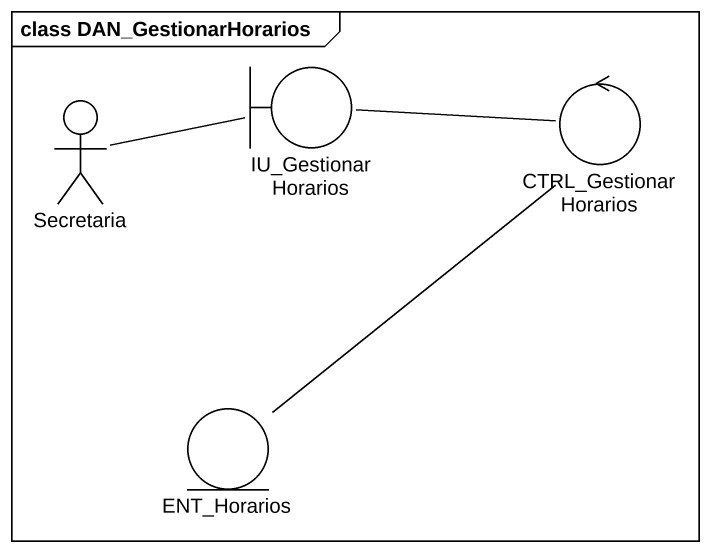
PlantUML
@startuml
mainframe class DAN_GestionarHorarios
boundary IU_GestionarHorarios
control CTRL_GestionarHorarios
actor Secretaria
entity ENT_Horarios
IU_GestionarHorarios -right- CTRL_GestionarHorarios
CTRL_GestionarHorarios -- ENT_Horarios
Secretaria -right- IU_GestionarHorarios
@enduml
